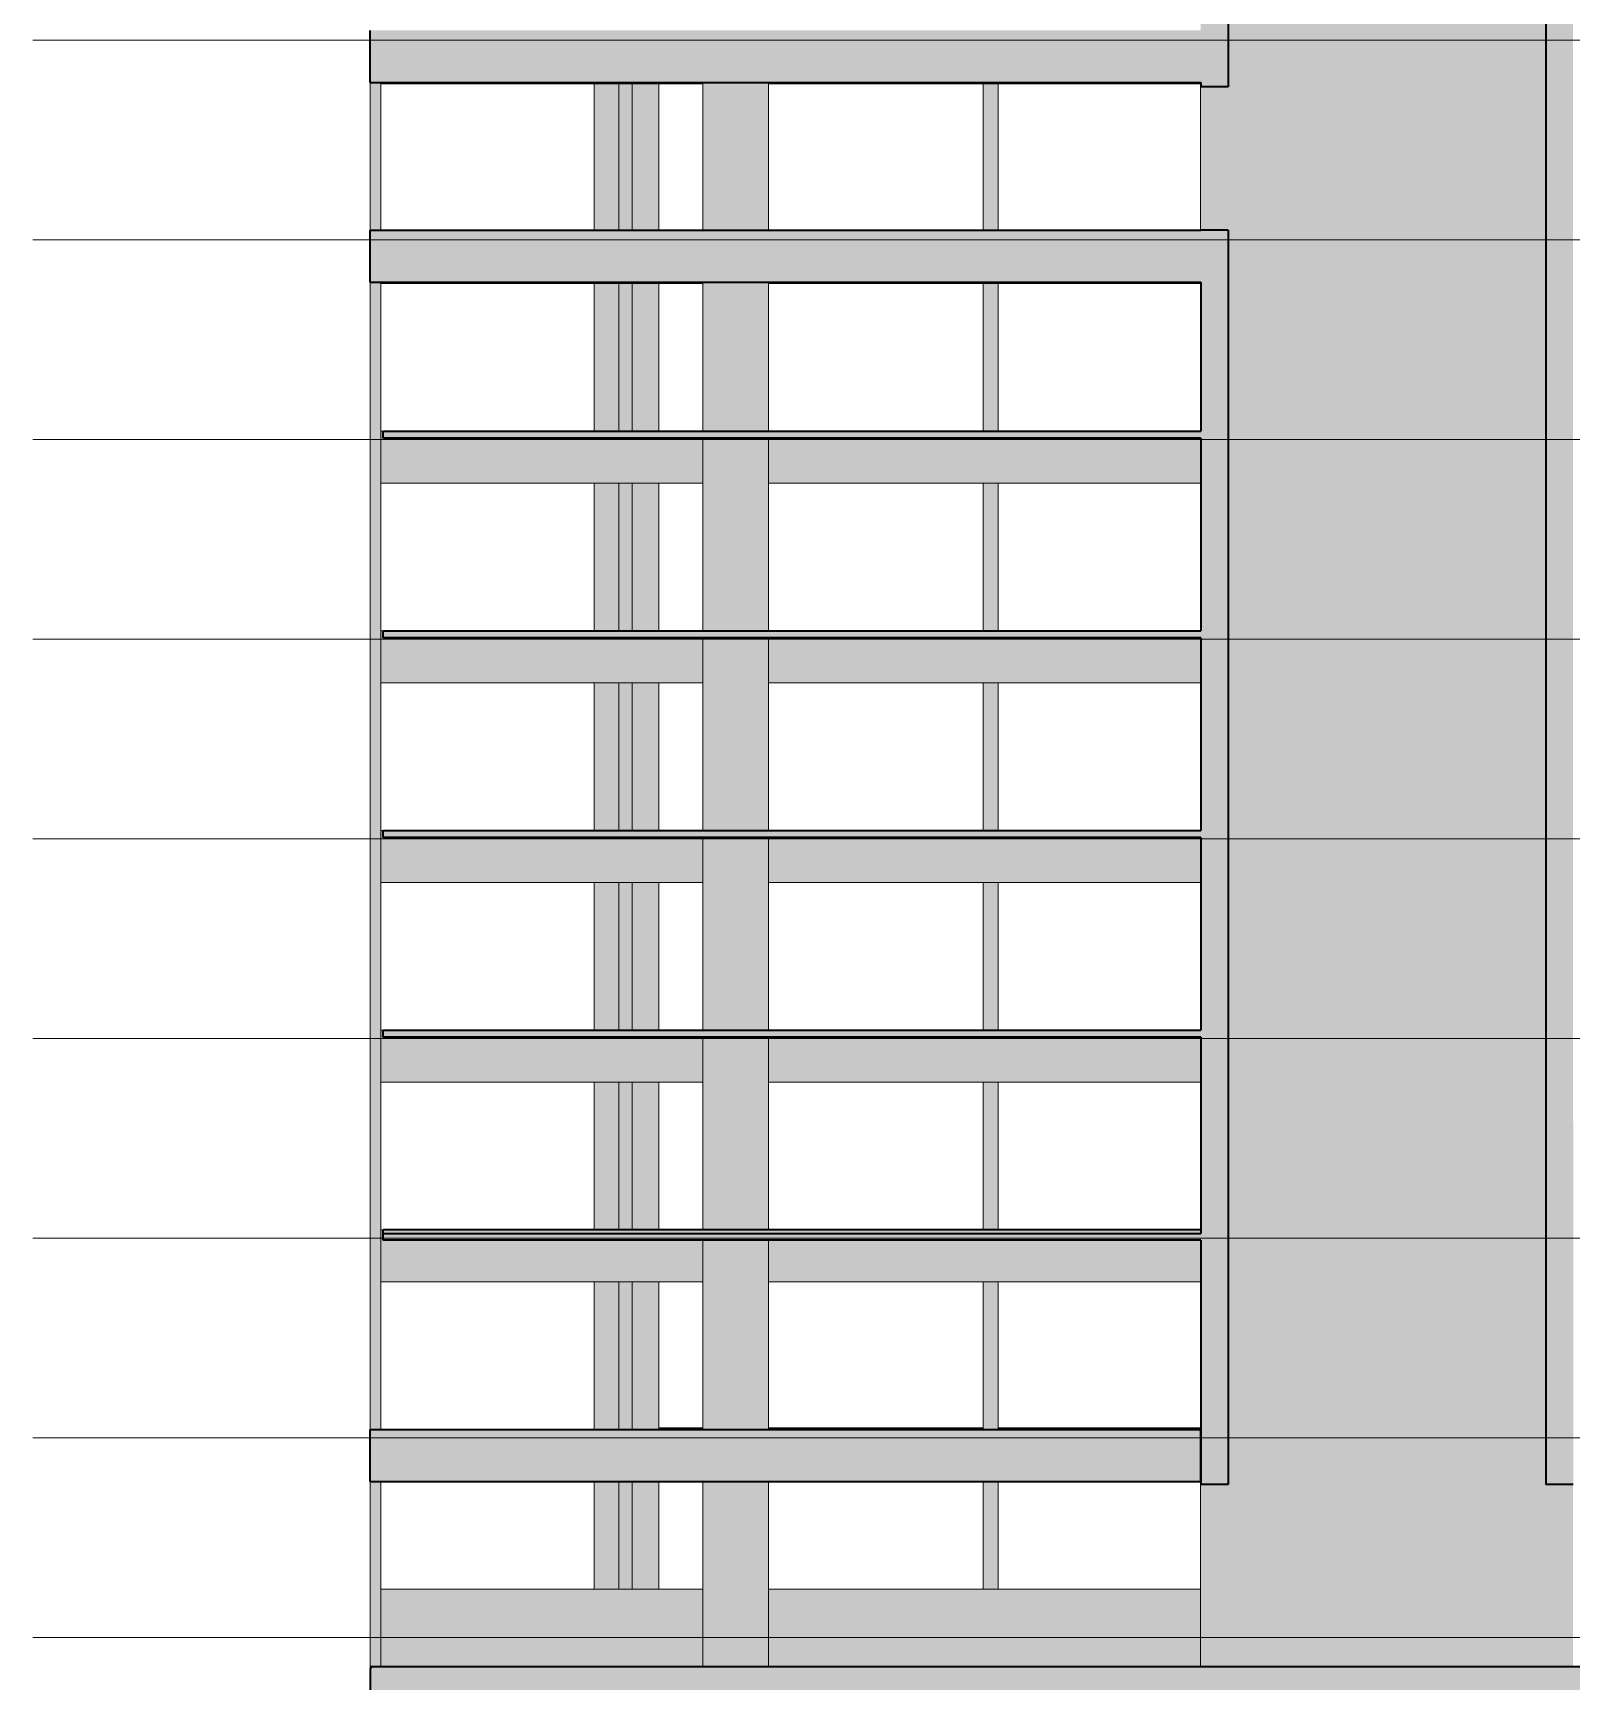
# Model space of a CAD drawing. Header units: centimetres. Extents: x -3523 to 38560, y -3196 to 88043.
# Drawn here: x 5103 to 7320, y 80725 to 83102 of the extents above; entities that cross this region are included whole.
import ezdxf

# ---------------------------------------------------------------- set-up
doc = ezdxf.new("R2010")
doc.units = ezdxf.units.CM
doc.linetypes.add('Centro', pattern=[3.175, 0.635, -0.47625, 1.5875, -0.47625])
for name, color, linetype, lineweight in [('A-FLOR', 7, 'Continuous', 25), ('A-FLOR-LEVL', 7, 'Continuous', 9), ('S-BEAM', 7, 'Continuous', 25), ('S-COLS', 7, 'Continuous', 25)]:
    doc.layers.add(name, color=color, linetype=linetype, lineweight=lineweight)

msp = doc.modelspace()

# ---------------------------------------------------------------- hatches: boundary and pattern name
at = {"layer": 'A-FLOR', "true_color": 0xc0c0c0}
for points in [[(6786.5, 82518.001), (6786.272, 82528.001), (5607.505, 82528.001), (5607.505, 82518.001), (6786.272, 82518.001)], [(5668.937, 82230.001), (6786.5, 82230.001), (6786.272, 82240.001), (5607.505, 82240.001), (5607.505, 82230.001)], [(6102.479, 81942.001), (6786.5, 81942.001), (6786.272, 81952.001), (5607.505, 81952.001), (5607.505, 81942.001), (6068.25, 81942.001)], [(6126, 81654.001), (6786.5, 81654.001), (6786.272, 81664.001), (5607.505, 81664.001), (5607.505, 81654.001), (6102.479, 81654.001)], [(6128.327, 81371.001), (6786.5, 81371.001), (6786.272, 81376.001), (5607.505, 81375.865), (5607.505, 81371.001), (6102.479, 81371.001)], [(6163.25, 81360.923), (6786.5, 81360.923), (6786.272, 81371.001), (5607.505, 81371.001), (5607.505, 81360.923), (6154.175, 81360.923)]]:
    msp.add_hatch(color=9, dxfattribs=at).paths.add_polyline_path(points, flags=0)
at = {"layer": 'S-BEAM', "true_color": 0xc0c0c0}
for points in [[(6309.265, 83031.001), (6786.505, 83031.001), (6786.272, 83106.001), (5589.005, 83106.001), (5589.005, 83031.001), (6102.479, 83031.001)], [(5688.907, 83029.001), (6068.25, 83029.001), (6068.25, 83031.001), (5604.005, 83031.001), (5604.005, 83029.001)], [(6163.25, 83029.001), (6786.272, 83029.001), (6786.272, 83031.001), (6163.25, 83031.001)], [(6786.272, 82743.001), (6786.505, 82743.001), (6786.272, 82818.001), (5589.005, 82818.001), (5589.005, 82743.001), (6722.837, 82743.001)], [(5895.693, 82741.001), (6068.25, 82741.001), (6068.25, 82743.001), (5604.005, 82743.001), (5604.005, 82741.001), (5688.907, 82741.001)], [(6163.25, 82741.001), (6786.272, 82741.001), (6786.272, 82743.001), (6163.25, 82743.001)], [(6068.25, 82453.001), (6068.25, 82518.001), (5607.505, 82518.001), (5607.505, 82528.001), (5604.005, 82528.001), (5604.005, 82453.001), (5999.086, 82453.001)], [(6309.265, 82453.001), (6786.272, 82453.001), (6786.272, 82518.001), (6163.25, 82518.001), (6163.25, 82453.001)], [(5604.005, 82165.001), (6068.25, 82165.001), (6068.25, 82230.001), (5607.505, 82230.001), (5607.505, 82240.001), (5604.005, 82240.001), (5604.005, 82179.986)], [(6722.837, 82165.001), (6786.272, 82165.001), (6786.272, 82230.001), (6163.25, 82230.001), (6163.25, 82165.001), (6516.051, 82165.001)], [(5999.086, 81877.001), (6068.25, 81877.001), (6068.25, 81942.001), (5607.505, 81942.001), (5607.505, 81952.001), (5604.005, 81952.001), (5604.005, 81877.001), (5895.693, 81877.001)], [(6309.265, 81877.001), (6786.272, 81877.001), (6786.272, 81942.001), (6163.25, 81942.001), (6163.25, 81877.001)], [(5604.005, 81589.001), (6068.25, 81589.001), (6068.25, 81654.001), (5607.505, 81654.001), (5607.505, 81664.001), (5604.005, 81664.001), (5604.005, 81640.001)], [(6163.25, 81589.001), (6786.272, 81589.001), (6786.272, 81654.001), (6163.25, 81654.001)], [(5604.005, 81301.001), (6068.25, 81301.001), (6068.25, 81360.923), (5607.505, 81360.923), (5607.505, 81376.001), (5604.005, 81376.001), (5604.005, 81341.641)], [(6516.051, 81301.001), (6786.272, 81301.001), (6786.272, 81360.923), (6163.25, 81360.923), (6163.25, 81301.001), (6464.354, 81301.001)], [(6102.479, 81013.001), (6786.505, 81013.028), (6786.272, 81088.001), (5589.005, 81088.001), (5589.005, 81013.001), (5999.086, 81013.001)], [(5604.005, 80746), (6068.25, 80746), (6068.25, 80858), (5604.005, 80858), (5604.005, 80768.036)], [(6516.051, 80746), (6786.272, 80746), (6786.272, 80858), (6163.25, 80858), (6163.25, 80746), (6463.224, 80746)], [(8273.731, 80707), (8298.011, 80707), (8298.011, 80743.5), (8337.511, 80743.464), (8337.511, 80746), (5589.755, 80746), (5589.755, 80743.5), (5628.505, 80743.5), (5628.505, 80707), (8170.338, 80707)]]:
    msp.add_hatch(color=9, dxfattribs=at).paths.add_polyline_path(points, flags=0)
h = msp.add_hatch(color=9, dxfattribs=at)
h.paths.add_polyline_path([(6005.25, 81088.001), (6068.25, 81088.001), (6068.25, 81090.001), (6005.25, 81090.001)], flags=0)
h.paths.add_polyline_path([(6163.25, 81088.001), (6472.5, 81088.001), (6472.5, 81090.001), (6163.25, 81090.001)], flags=0)
h.paths.add_polyline_path([(6722.837, 81088.001), (6786.272, 81088.001), (6786.272, 81090.001), (6494.5, 81090.001), (6494.5, 81088.001), (6516.051, 81088.001)], flags=0)
at = {"layer": 'S-COLS', "true_color": 0xc0c0c0}
for points in [[(6797.012, 83024.501), (6826, 83024.501), (6826, 87709), (6786.505, 87709), (6786.5, 83024.501)], [(7323.262, 81008.501), (7323.511, 81008.501), (7323.262, 84258), (7284.011, 84258), (7284.011, 81008.501)], [(6979.523, 82804.001), (7284.011, 82804.006), (7284.011, 83092.001), (6826, 83092.001), (6826, 83024.501), (6786.5, 83024.501), (6786.505, 82818.001), (6826, 82818.001), (6826, 82804.001), (6967.819, 82804.001)], [(5604.005, 82818.001), (5604.005, 83031.001), (5589.005, 83031.001), (5589.005, 82818.001), (5602.013, 82818.001)], [(5947.5, 82818.001), (5947.5, 83029.001), (5911.75, 83029.001), (5911.75, 82818.001), (5912.264, 82818.001)], [(5966.5, 82818.001), (5966.5, 83029.001), (5947.5, 83029.001), (5947.5, 82818.001), (5948.682, 82818.001)], [(6005.25, 82818.001), (6005.25, 83029.001), (5966.5, 83029.001), (5966.5, 82818.001), (5999.086, 82818.001)], [(6102.479, 82818.001), (6163.25, 82818.001), (6163.25, 83031.001), (6068.25, 83031.001), (6068.25, 82818.001)], [(6494.5, 82818.001), (6494.5, 83029.001), (6472.5, 83029.001), (6472.5, 82818.001)], [(6826, 81008.501), (6826, 82818.001), (6786.505, 82818.001), (6786.505, 81008.501), (6797.012, 81008.501)], [(6961.83, 82516.001), (7284.011, 82516.006), (7284.011, 82804.001), (6826, 82804.001), (6826, 82516.001), (6961.75, 82516.001)], [(5589.005, 82516.001), (5604.005, 82516.001), (5604.005, 82743.001), (5589.005, 82743.001), (5589.005, 82532.974)], [(5947.389, 82528.001), (5947.5, 82528.001), (5947.5, 82741.001), (5911.75, 82741.001), (5911.75, 82528.001)], [(5947.5, 82528.001), (5966.5, 82528.001), (5966.5, 82741.001), (5947.5, 82741.001), (5947.5, 82532.974)], [(5968.567, 82528.001), (6005.25, 82528.001), (6005.25, 82741.001), (5966.5, 82741.001), (5966.5, 82528.001)], [(6494.5, 82528.001), (6494.5, 82741.001), (6472.5, 82741.001), (6472.5, 82528.001), (6493, 82528.001)], [(5595.832, 82228.001), (5604.005, 82228.001), (5603.886, 82516.001), (5589.005, 82516.001), (5589.005, 82228.001), (5595.187, 82228.001)], [(5947.5, 82240.001), (5947.389, 82453.001), (5911.75, 82453.001), (5911.75, 82240.001)], [(5947.5, 82240.001), (5966.5, 82240.001), (5966.5, 82453.001), (5947.5, 82453.001), (5947.5, 82356.48)], [(6005.25, 82240.001), (6005.25, 82453.001), (5966.5, 82453.001), (5966.5, 82240.001), (5999.086, 82240.001)], [(6494.5, 82240.001), (6494.5, 82453.001), (6472.5, 82453.001), (6472.5, 82240.001), (6493, 82240.001)], [(5594.211, 81940.001), (5604.005, 81940.001), (5603.858, 82228.001), (5589.005, 82228.001), (5589.005, 81940.001), (5593.719, 81940.001)], [(6976.707, 81940.001), (7284.011, 81940.006), (7284.011, 82228.001), (6826, 82228.001), (6826, 81940.001), (6971.19, 81940.001)], [(5911.75, 81952.001), (5947.5, 81952.001), (5947.5, 82165.001), (5911.75, 82165.001), (5911.75, 82003.493)], [(5966.5, 81952.001), (5966.5, 82165.001), (5947.5, 82165.001), (5947.5, 81952.001), (5948.513, 81952.001)], [(6005.25, 81952.001), (6005.25, 82165.001), (5966.5, 82165.001), (5966.5, 81952.001), (5999.086, 81952.001)], [(6494.5, 81952.001), (6494.5, 82165.001), (6472.5, 82165.001), (6472.5, 81952.001), (6493, 81952.001)], [(5592.251, 81652.001), (5604.005, 81652.001), (5603.812, 81940.001), (5589.005, 81940.001), (5589.005, 81652.001), (5592.24, 81652.001)], [(5911.75, 81664.001), (5947.5, 81664.001), (5947.5, 81877.001), (5911.75, 81877.001), (5911.75, 81826.999)], [(5947.5, 81664.001), (5966.5, 81664.001), (5966.5, 81877.001), (5947.5, 81877.001), (5947.5, 81803.083)], [(5968.567, 81664.001), (6005.25, 81664.001), (6005.25, 81877.001), (5966.5, 81877.001), (5966.5, 81664.001)], [(6494.5, 81664.001), (6494.5, 81877.001), (6472.5, 81877.001), (6472.5, 81664.001), (6493, 81664.001)], [(5591.911, 81364.001), (5604.005, 81364.001), (5603.727, 81652.001), (5589.005, 81652.001), (5589.005, 81364.001), (5591.523, 81364.001)], [(6068.25, 81376.001), (6163.25, 81376.001), (6163.25, 81652.001), (6068.25, 81652.001), (6068.25, 81385.764)], [(5947.389, 81376.001), (5947.5, 81376.001), (5947.5, 81589.001), (5911.75, 81589.001), (5911.75, 81376.001)], [(5948.513, 81376.001), (5966.5, 81376.001), (5966.5, 81589.001), (5947.5, 81589.001), (5947.5, 81376.001)], [(6005.25, 81376.001), (6005.25, 81589.001), (5966.5, 81589.001), (5966.5, 81376.001), (5999.086, 81376.001)], [(6472.5, 81376.001), (6494.5, 81376.001), (6494.5, 81589.001), (6472.5, 81589.001), (6472.5, 81385.764)], [(5604.005, 81088.001), (5603.919, 81364.001), (5589.005, 81364.001), (5589.377, 81088.001), (5592.124, 81088.001)], [(6102.479, 81088.001), (6163.25, 81088.001), (6163.25, 81360.923), (6068.25, 81360.923), (6068.25, 81088.001)], [(6998.523, 81076.001), (7284.011, 81076.006), (7284.011, 81364.001), (6826, 81364.001), (6826, 81076.001), (6998.445, 81076.001)], [(5947.5, 81088.001), (5947.389, 81301.001), (5911.75, 81301.001), (5911.75, 81088.001), (5947.389, 81088.001)], [(5948.513, 81088.001), (5966.5, 81088.001), (5966.5, 81301.001), (5947.5, 81301.001), (5947.5, 81088.001)], [(5968.567, 81088.001), (6005.25, 81088.001), (6005.25, 81301.001), (5966.5, 81301.001), (5966.5, 81088.001)], [(6472.5, 81088.001), (6494.5, 81088.001), (6494.5, 81301.001), (6472.5, 81301.001), (6472.5, 81090.001)], [(6786.272, 80788), (7323.262, 80788), (7323.262, 81008.501), (7284.011, 81008.501), (7284.011, 81076.001), (6826, 81076.001), (6826, 81008.501), (6786.5, 81008.501), (6786.272, 80944.529)], [(5589.005, 80788), (5604.005, 80788), (5604.005, 81013.001), (5589.005, 81013.001), (5589.005, 80788.576)], [(5947.5, 80858), (5947.5, 81013.001), (5911.75, 81013.001), (5911.75, 80858)], [(5953.411, 80858), (5966.5, 80858), (5966.5, 81013.001), (5947.5, 81013.001), (5947.5, 80858), (5949.467, 80858)], [(6005.25, 80858), (6005.25, 81013.001), (5966.5, 81013.001), (5966.5, 80858), (5999.086, 80858)], [(6068.25, 80788), (6163.25, 80788), (6163.25, 81013.001), (6068.25, 81013.001), (6068.25, 80858)], [(6474, 80858), (6494.5, 80858), (6494.5, 81013.001), (6472.5, 81013.001), (6472.5, 80858)], [(5589.755, 80743.5), (5589.755, 80746), (5604.005, 80746), (5604.005, 80788), (5589.005, 80788), (5589.005, 80743.5)], [(5604.005, 80127.5), (5628.505, 80127.5), (5628.505, 80743.5), (5589.005, 80743.5), (5589.005, 80127.5)]]:
    msp.add_hatch(color=9, dxfattribs=at).paths.add_polyline_path(points, flags=0)
h = msp.add_hatch(color=9, dxfattribs=at)
h.paths.add_polyline_path([(7001.017, 83092.001), (7284.011, 83092.006), (7284.011, 83380.001), (6826, 83380.001), (6826.23, 83092.001), (7000.5, 83092.001)], flags=0)
h.paths.add_polyline_path([(6786.272, 83106.001), (6786.5, 83106.001), (6786.272, 83238.949)], flags=0)
h = msp.add_hatch(color=9, dxfattribs=at)
h.paths.add_polyline_path([(6102.479, 82516.001), (6163.25, 82516.001), (6163.25, 82518.001), (6068.25, 82518.001), (6068.25, 82516.001)], flags=0)
h.paths.add_polyline_path([(6102.479, 82528.001), (6163.25, 82528.001), (6163.25, 82743.001), (6068.25, 82743.001), (6068.25, 82528.001)], flags=0)
h = msp.add_hatch(color=9, dxfattribs=at)
h.paths.add_polyline_path([(6068.25, 82228.001), (6163.25, 82228.001), (6163.25, 82230.001), (6068.25, 82230.001)], flags=0)
h.paths.add_polyline_path([(6126, 82240.001), (6163.25, 82240.001), (6163.25, 82516.001), (6068.25, 82516.001), (6068.25, 82240.001), (6102.479, 82240.001)], flags=0)
h = msp.add_hatch(color=9, dxfattribs=at)
h.paths.add_polyline_path([(6979.523, 82228.001), (7284.011, 82228.006), (7284.011, 82516.001), (6826, 82516.001), (6826, 82228.001), (6969.349, 82228.001)], flags=0)
h.paths.add_polyline_path([(6786.272, 82228.001), (6786.5, 82228.024), (6786.272, 82230.001)], flags=0)
h = msp.add_hatch(color=9, dxfattribs=at)
h.paths.add_polyline_path([(6163.25, 81940.001), (6163.25, 81942.001), (6068.25, 81942.001), (6068.25, 81940.001), (6126, 81940.001)], flags=0)
h.paths.add_polyline_path([(6126, 81952.001), (6163.25, 81952.001), (6163.25, 82228.001), (6068.25, 82228.001), (6068.25, 81952.001), (6102.479, 81952.001)], flags=0)
h = msp.add_hatch(color=9, dxfattribs=at)
h.paths.add_polyline_path([(6068.25, 81652.001), (6163.25, 81652.001), (6163.25, 81654.001), (6068.25, 81654.001)], flags=0)
h.paths.add_polyline_path([(6102.479, 81664.001), (6163.25, 81664.001), (6163.25, 81940.001), (6068.25, 81940.001), (6068.25, 81664.001)], flags=0)
h = msp.add_hatch(color=9, dxfattribs=at)
h.paths.add_polyline_path([(7265.516, 81652.001), (7284.011, 81652.006), (7284.011, 81940.001), (6826, 81940.001), (6826, 81652.001), (7239.802, 81652.001)], flags=0)
h.paths.add_polyline_path([(6786.272, 81664.001), (6786.5, 81664.001), (6786.272, 81667.779)], flags=0)
h = msp.add_hatch(color=9, dxfattribs=at)
h.paths.add_polyline_path([(6961.733, 81364.001), (7284.011, 81364.141), (7284.011, 81652.001), (6826, 81652.001), (6826.23, 81364.001), (6961.517, 81364.001)], flags=0)
h.paths.add_polyline_path([(6786.272, 81376.001), (6786.5, 81376.001), (6786.272, 81385.764)], flags=0)
h = msp.add_hatch(color=9, dxfattribs=at)
h.paths.add_polyline_path([(6154.175, 80482), (6163.25, 80482), (6163.25, 80707), (6068.25, 80707), (6068.25, 80482), (6102.479, 80482)], flags=0)
h.paths.add_polyline_path([(6102.479, 80746), (6163.25, 80746), (6163.25, 80788), (6068.25, 80788), (6068.25, 80746)], flags=0)
h = msp.add_hatch(color=9, dxfattribs=at)
h.paths.add_polyline_path([(6786.272, 80482), (7323.262, 80482), (7323.262, 80707), (6786.272, 80707), (6786.272, 80503.295)], flags=0)
h.paths.add_polyline_path([(7136.409, 80746), (7323.262, 80746), (7323.262, 80788), (6786.272, 80788), (6786.272, 80746), (7044.823, 80746)], flags=0)

# ---------------------------------------------------------------- linework, layer by layer
at = {"layer": 'A-FLOR', "color": 190, "lineweight": 35, "true_color": 0x8000ff}
for p, q in [((5607.505, 82528.001), (6786.5, 82528.001)), ((5607.505, 82518.001), (5607.505, 82528.001)), ((6786.5, 82518.001), (5607.505, 82518.001)), ((5607.505, 82240.001), (6786.5, 82240.001)), ((5607.505, 82230.001), (5607.505, 82240.001)), ((6786.5, 82230.001), (5607.505, 82230.001)), ((5607.505, 81952.001), (6786.5, 81952.001)), ((5607.505, 81942.001), (5607.505, 81952.001)), ((6786.5, 81942.001), (5607.505, 81942.001)), ((5607.505, 81664.001), (6786.5, 81664.001)), ((5607.505, 81654.001), (5607.505, 81664.001)), ((6786.5, 81654.001), (5607.505, 81654.001)), ((6786.5, 81376.001), (5607.505, 81376.001)), ((5607.505, 81360.923), (5607.505, 81376.001)), ((5607.505, 81371.001), (6786.5, 81371.001)), ((6786.5, 81360.923), (5607.505, 81360.923))]:
    msp.add_line(p, q, dxfattribs=at)
at = {"layer": 'A-FLOR-LEVL', "linetype": 'Centro'}
for p, q in [((5102.561, 83092.001), (10273.995, 83092.001)), ((5102.561, 82804.001), (10273.995, 82804.001)), ((5102.561, 82516.001), (10273.995, 82516.001)), ((5102.561, 82228.001), (10273.995, 82228.001)), ((5102.561, 81940.001), (10273.995, 81940.001)), ((5102.561, 81652.001), (10273.995, 81652.001)), ((5102.561, 81364.001), (10273.995, 81364.001)), ((5102.561, 81076.001), (10273.995, 81076.001)), ((5102.561, 80788), (10273.995, 80788))]:
    msp.add_line(p, q, dxfattribs=at)
at = {"layer": 'S-BEAM', "color": 190, "lineweight": 35, "true_color": 0x8000ff}
for p, q in [((5589.005, 83031.001), (5589.005, 83106.001)), ((5589.005, 83031.001), (6786.505, 83031.001)), ((5589.005, 82743.001), (5589.005, 82818.001)), ((5589.005, 82818.001), (6786.505, 82818.001)), ((5589.005, 82743.001), (6786.505, 82743.001)), ((5589.005, 81013.001), (5589.005, 81088.001)), ((5589.005, 81088.001), (6786.505, 81088.001)), ((6005.25, 81090.001), (6068.25, 81090.001)), ((6163.25, 81090.001), (6472.5, 81090.001)), ((6494.5, 81090.001), (6786.272, 81090.001)), ((6786.505, 81013.001), (6786.505, 81088.001)), ((5589.005, 81013.001), (6786.505, 81013.001)), ((5589.755, 80746), (8337.753, 80746)), ((5589.755, 80746), (5589.755, 80743.5))]:
    msp.add_line(p, q, dxfattribs=at)
at = {"layer": 'S-BEAM', "lineweight": 9}
for p, q in [((5604.005, 83031.001), (5604.005, 83029.001)), ((5604.005, 83029.001), (6068.25, 83029.001)), ((6068.25, 83031.001), (6068.25, 83029.001)), ((6163.25, 83031.001), (6163.25, 83029.001)), ((6163.25, 83029.001), (6786.272, 83029.001)), ((6786.272, 83029.001), (6786.272, 83031.001)), ((5604.005, 82743.001), (5604.005, 82741.001)), ((5604.005, 82741.001), (6068.25, 82741.001)), ((6068.25, 82743.001), (6068.25, 82741.001)), ((6163.25, 82743.001), (6163.25, 82741.001)), ((6163.25, 82741.001), (6786.272, 82741.001)), ((6786.272, 82741.001), (6786.272, 82743.001)), ((5604.005, 82528.001), (5607.505, 82528.001)), ((5604.005, 82528.001), (5604.005, 82516.001)), ((5604.005, 82516.001), (5604.005, 82453.001)), ((6068.25, 82518.001), (6068.25, 82453.001)), ((6163.25, 82518.001), (6163.25, 82453.001)), ((6786.272, 82516.001), (6786.272, 82518.001)), ((6786.272, 82453.001), (6786.272, 82516.001)), ((5604.005, 82453.001), (6068.25, 82453.001)), ((6163.25, 82453.001), (6786.272, 82453.001)), ((5604.005, 82240.001), (5607.505, 82240.001)), ((5604.005, 82240.001), (5604.005, 82228.001)), ((5604.005, 82228.001), (5604.005, 82165.001)), ((6068.25, 82230.001), (6068.25, 82165.001)), ((6163.25, 82230.001), (6163.25, 82165.001)), ((6786.272, 82228.001), (6786.272, 82230.001)), ((6786.272, 82165.001), (6786.272, 82228.001)), ((5604.005, 82165.001), (6068.25, 82165.001)), ((6163.25, 82165.001), (6786.272, 82165.001)), ((5604.005, 81952.001), (5607.505, 81952.001)), ((5604.005, 81952.001), (5604.005, 81940.001)), ((5604.005, 81940.001), (5604.005, 81877.001)), ((6068.25, 81942.001), (6068.25, 81877.001)), ((6163.25, 81942.001), (6163.25, 81877.001)), ((6786.272, 81940.001), (6786.272, 81942.001)), ((6786.272, 81877.001), (6786.272, 81940.001)), ((5604.005, 81877.001), (6068.25, 81877.001)), ((6163.25, 81877.001), (6786.272, 81877.001)), ((5604.005, 81664.001), (5607.505, 81664.001)), ((5604.005, 81664.001), (5604.005, 81652.001)), ((5604.005, 81652.001), (5604.005, 81589.001)), ((6068.25, 81654.001), (6068.25, 81589.001)), ((6163.25, 81654.001), (6163.25, 81589.001)), ((6786.272, 81652.001), (6786.272, 81654.001)), ((6786.272, 81589.001), (6786.272, 81652.001)), ((5604.005, 81589.001), (6068.25, 81589.001)), ((6163.25, 81589.001), (6786.272, 81589.001)), ((5604.005, 81376.001), (6068.25, 81376.001)), ((5604.005, 81364.001), (5604.005, 81376.001)), ((6163.25, 81376.001), (6786.272, 81376.001)), ((5604.005, 81301.001), (5604.005, 81364.001)), ((6068.25, 81360.923), (6068.25, 81301.001)), ((6163.25, 81360.923), (6163.25, 81301.001)), ((6786.272, 81301.001), (6786.272, 81360.923)), ((5604.005, 81301.001), (6068.25, 81301.001)), ((6163.25, 81301.001), (6786.272, 81301.001)), ((5604.005, 80858), (6068.25, 80858)), ((5604.005, 80858), (5604.005, 80788)), ((6068.25, 80858), (6068.25, 80746)), ((6163.25, 80858), (6163.25, 80746)), ((6163.25, 80858), (6786.272, 80858)), ((6786.272, 80788), (6786.272, 80858)), ((5604.005, 80788), (5604.005, 80745.987)), ((6786.272, 80746), (6786.272, 80788))]:
    msp.add_line(p, q, dxfattribs=at)
at = {"layer": 'S-COLS', "color": 190, "lineweight": 35, "true_color": 0x8000ff}
for p, q in [((6826, 87709), (6826, 83024.501)), ((7284.011, 84258), (7284.011, 81008.501)), ((6786.5, 83031.001), (6786.5, 83024.501)), ((6826, 83024.501), (6786.5, 83024.501)), ((6826, 82818.001), (6786.5, 82818.001)), ((6826, 82818.001), (6826, 81008.501)), ((6786.5, 82743.001), (6786.5, 82528.001)), ((6786.5, 82518.001), (6786.5, 82240.001)), ((6786.5, 82230.001), (6786.5, 81952.001)), ((6786.5, 81942.001), (6786.5, 81664.001)), ((6786.5, 81654.001), (6786.5, 81371.001)), ((6786.5, 81360.923), (6786.5, 81008.501)), ((6826, 81008.501), (6786.5, 81008.501)), ((7323.511, 81008.501), (7284.011, 81008.501)), ((5589.005, 80743.5), (5589.005, 80127.5)), ((5589.755, 80743.5), (5589.005, 80743.5))]:
    msp.add_line(p, q, dxfattribs=at)
at = {"layer": 'S-COLS', "lineweight": 9}
for p, q in [((7284.011, 83092.001), (6826.23, 83092.001)), ((7284.011, 83092.001), (6826.23, 83092.001)), ((5589.005, 83031.001), (5589.005, 82818.001)), ((5604.005, 83031.001), (5604.005, 83029.001)), ((5604.005, 83029.001), (5604.005, 82818.001)), ((5911.75, 82818.001), (5911.75, 83029.001)), ((5947.5, 83029.001), (5947.5, 82818.001)), ((5966.5, 83029.001), (5966.5, 82818.001)), ((6005.25, 83029.001), (6005.25, 82818.001)), ((6068.25, 83031.001), (6068.25, 82818.001)), ((6163.25, 82818.001), (6163.25, 83031.001)), ((6472.5, 83029.001), (6472.5, 82818.001)), ((6494.5, 83029.001), (6494.5, 82818.001)), ((6786.272, 83031.001), (6786.272, 83029.001)), ((6786.272, 83029.001), (6786.272, 82818.001)), ((7284.011, 82804.001), (6826, 82804.001)), ((7284.011, 82804.001), (6826, 82804.001)), ((5589.005, 82743.001), (5589.005, 82516.001)), ((5604.005, 82743.001), (5604.005, 82741.001)), ((5604.005, 82741.001), (5604.005, 82528.001)), ((5911.75, 82528.001), (5911.75, 82741.001)), ((5947.5, 82741.001), (5947.5, 82528.001)), ((5966.5, 82741.001), (5966.5, 82528.001)), ((6005.25, 82741.001), (6005.25, 82528.001)), ((6068.25, 82743.001), (6068.25, 82528.001)), ((6163.25, 82528.001), (6163.25, 82743.001)), ((6472.5, 82741.001), (6472.5, 82528.001)), ((6494.5, 82741.001), (6494.5, 82528.001)), ((6786.272, 82743.001), (6786.272, 82741.001)), ((6786.272, 82741.001), (6786.272, 82528.001)), ((5589.005, 82516.001), (5589.005, 82228.001)), ((5604.005, 82516.001), (5589.005, 82516.001)), ((5604.005, 82516.001), (5589.005, 82516.001)), ((5604.005, 82528.001), (5604.005, 82516.001)), ((5604.005, 82516.001), (5604.005, 82453.001)), ((6068.25, 82518.001), (6068.25, 82516.001)), ((6068.25, 82516.001), (6068.25, 82240.001)), ((6163.25, 82516.001), (6068.25, 82516.001)), ((6163.25, 82516.001), (6068.25, 82516.001)), ((6163.25, 82516.001), (6163.25, 82518.001)), ((6163.25, 82240.001), (6163.25, 82516.001)), ((6786.272, 82518.001), (6786.272, 82516.001)), ((6786.272, 82516.001), (6786.272, 82453.001)), ((7284.011, 82516.001), (6826, 82516.001)), ((7284.011, 82516.001), (6826, 82516.001)), ((5604.005, 82453.001), (5604.005, 82240.001)), ((5911.75, 82240.001), (5911.75, 82453.001)), ((5947.5, 82453.001), (5947.5, 82240.001)), ((5966.5, 82453.001), (5966.5, 82240.001)), ((6005.25, 82453.001), (6005.25, 82240.001)), ((6472.5, 82453.001), (6472.5, 82240.001)), ((6494.5, 82453.001), (6494.5, 82240.001)), ((6786.272, 82453.001), (6786.272, 82240.001)), ((5589.005, 82228.001), (5589.005, 81940.001)), ((5604.005, 82228.001), (5589.005, 82228.001)), ((5604.005, 82228.001), (5589.005, 82228.001)), ((5604.005, 82240.001), (5604.005, 82228.001)), ((5604.005, 82228.001), (5604.005, 82165.001)), ((6068.25, 82230.001), (6068.25, 82228.001)), ((6068.25, 82228.001), (6068.25, 81952.001)), ((6163.25, 82228.001), (6068.25, 82228.001)), ((6163.25, 82228.001), (6068.25, 82228.001)), ((6163.25, 82228.001), (6163.25, 82230.001)), ((6163.25, 81952.001), (6163.25, 82228.001)), ((6786.272, 82230.001), (6786.272, 82228.001)), ((6786.272, 82228.001), (6786.272, 82165.001)), ((7284.011, 82228.001), (6826, 82228.001)), ((7284.011, 82228.001), (6826, 82228.001)), ((5604.005, 82165.001), (5604.005, 81952.001)), ((5911.75, 81952.001), (5911.75, 82165.001)), ((5947.5, 82165.001), (5947.5, 81952.001)), ((5966.5, 82165.001), (5966.5, 81952.001)), ((6005.25, 82165.001), (6005.25, 81952.001)), ((6472.5, 82165.001), (6472.5, 81952.001)), ((6494.5, 82165.001), (6494.5, 81952.001)), ((6786.272, 82165.001), (6786.272, 81952.001)), ((5589.005, 81940.001), (5589.005, 81652.001)), ((5604.005, 81940.001), (5589.005, 81940.001)), ((5604.005, 81940.001), (5589.005, 81940.001)), ((5604.005, 81952.001), (5604.005, 81940.001)), ((5604.005, 81940.001), (5604.005, 81877.001)), ((6068.25, 81942.001), (6068.25, 81940.001)), ((6068.25, 81940.001), (6068.25, 81664.001)), ((6163.25, 81940.001), (6068.25, 81940.001)), ((6163.25, 81940.001), (6068.25, 81940.001)), ((6163.25, 81940.001), (6163.25, 81942.001)), ((6163.25, 81664.001), (6163.25, 81940.001)), ((6786.272, 81942.001), (6786.272, 81940.001)), ((6786.272, 81940.001), (6786.272, 81877.001)), ((7284.011, 81940.001), (6826, 81940.001)), ((7284.011, 81940.001), (6826, 81940.001)), ((5604.005, 81877.001), (5604.005, 81664.001)), ((5911.75, 81664.001), (5911.75, 81877.001)), ((5947.5, 81877.001), (5947.5, 81664.001)), ((5966.5, 81877.001), (5966.5, 81664.001)), ((6005.25, 81877.001), (6005.25, 81664.001)), ((6472.5, 81877.001), (6472.5, 81664.001)), ((6494.5, 81877.001), (6494.5, 81664.001)), ((6786.272, 81877.001), (6786.272, 81664.001)), ((5604.005, 81664.001), (5604.005, 81652.001)), ((5589.005, 81652.001), (5589.005, 81364.001)), ((5604.005, 81652.001), (5589.005, 81652.001)), ((5604.005, 81652.001), (5589.005, 81652.001)), ((5604.005, 81652.001), (5604.005, 81589.001)), ((6068.25, 81654.001), (6068.25, 81652.001)), ((6068.25, 81652.001), (6068.25, 81376.001)), ((6163.25, 81652.001), (6068.25, 81652.001)), ((6163.25, 81652.001), (6068.25, 81652.001)), ((6163.25, 81652.001), (6163.25, 81654.001)), ((6163.25, 81376.001), (6163.25, 81652.001)), ((6786.272, 81654.001), (6786.272, 81652.001)), ((6786.272, 81652.001), (6786.272, 81589.001)), ((7284.011, 81652.001), (6826, 81652.001)), ((7284.011, 81652.001), (6826, 81652.001)), ((5604.005, 81589.001), (5604.005, 81376.001)), ((5911.75, 81376.001), (5911.75, 81589.001)), ((5947.5, 81589.001), (5947.5, 81376.001)), ((5966.5, 81589.001), (5966.5, 81376.001)), ((6005.25, 81589.001), (6005.25, 81376.001)), ((6472.5, 81589.001), (6472.5, 81376.001)), ((6494.5, 81589.001), (6494.5, 81376.001)), ((6786.272, 81589.001), (6786.272, 81376.001)), ((5604.005, 81376.001), (5604.005, 81364.001)), ((5589.005, 81364.001), (5589.005, 81088.001)), ((5604.005, 81364.001), (5589.005, 81364.001)), ((5604.005, 81364.001), (5589.005, 81364.001)), ((5604.005, 81364.001), (5604.005, 81301.001)), ((6068.25, 81360.923), (6068.25, 81088.001)), ((6163.25, 81088.001), (6163.25, 81360.923)), ((6786.272, 81360.923), (6786.272, 81301.001)), ((7284.011, 81364.001), (6826.23, 81364.001)), ((7284.011, 81364.001), (6826.23, 81364.001)), ((5604.005, 81301.001), (5604.005, 81088.001)), ((5911.75, 81088.001), (5911.75, 81301.001)), ((5947.5, 81301.001), (5947.5, 81088.001)), ((5966.5, 81301.001), (5966.5, 81088.001)), ((6005.25, 81301.001), (6005.25, 81088.001)), ((6472.5, 81301.001), (6472.5, 81088.001)), ((6494.5, 81301.001), (6494.5, 81088.001)), ((6786.272, 81301.001), (6786.272, 81088.001)), ((7284.011, 81076.001), (6826, 81076.001)), ((7284.011, 81076.001), (6826, 81076.001)), ((5589.005, 81013.001), (5589.005, 80788)), ((5604.005, 81013.001), (5604.005, 80788)), ((5911.75, 80858), (5911.75, 81013.001)), ((5947.5, 81013.001), (5947.5, 80858)), ((5966.5, 81013.001), (5966.5, 80858)), ((6005.25, 81013.001), (6005.25, 80858)), ((6068.25, 81013.001), (6068.25, 80788)), ((6163.25, 80788), (6163.25, 81013.001)), ((6472.5, 81013.001), (6472.5, 80858)), ((6494.5, 81013.001), (6494.5, 80858)), ((6786.272, 81013.001), (6786.272, 80788)), ((5589.005, 80788), (5589.005, 80743.5)), ((5604.005, 80788), (5589.005, 80788)), ((5604.005, 80788), (5589.005, 80788)), ((5604.005, 80788), (5604.005, 80745.987)), ((6068.25, 80788), (6068.25, 80746)), ((6163.25, 80788), (6068.25, 80788)), ((6163.25, 80788), (6068.25, 80788)), ((6163.25, 80746), (6163.25, 80788)), ((6786.272, 80788), (6786.272, 80746)), ((7323.262, 80788), (6786.272, 80788)), ((7323.262, 80788), (6786.272, 80788))]:
    msp.add_line(p, q, dxfattribs=at)

doc.saveas('drawing.dxf')
